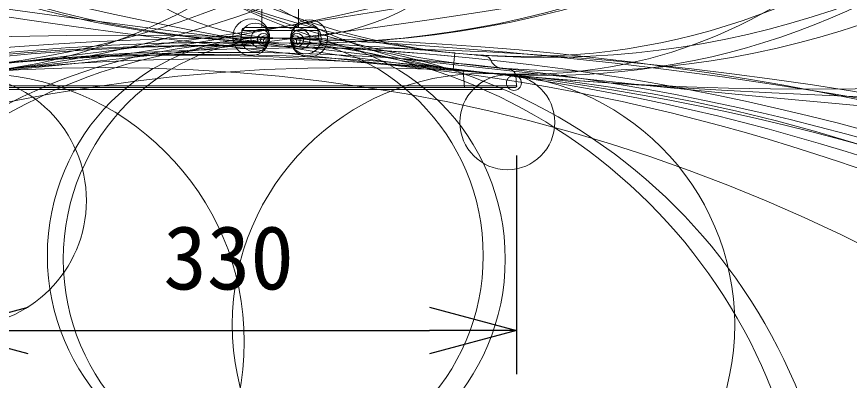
# Model space of a CAD drawing. Units: millimetres, scale not verified. Extents: x -424 to 628, y -239 to 1054.
# Drawn here: x 30.38 to 54.25, y -3.19 to 7.24 of the extents above; entities that cross this region are included whole.
import ezdxf
from ezdxf.enums import TextEntityAlignment as Align

# ---------------------------------------------------------------- set-up
doc = ezdxf.new("R2010")
doc.units = ezdxf.units.MM
doc.header["$LTSCALE"] = 0.125
doc.layers.add('0-0_0', color=7, linetype='Continuous')
doc.layers.add('0-4_SUNPO', color=7, linetype='Continuous')
doc.layers.add('0-3_GAIKEI', color=1, linetype='Continuous', lineweight=18)
doc.styles.add('ＭＳ ゴシック', font='')
doc.styles.get('ＭＳ ゴシック').set_extended_font_data('MS Gothic')

# ---------------------------------------------------------------- blocks, each defined once
blk = doc.blocks.new('_Open30')
at = {"layer": '0-0_0'}
blk.add_line((0, 0), (-1, 0), dxfattribs=at)
blk.add_lwpolyline([(-1, 0.26795), (0, 0), (-1, -0.26795)], dxfattribs=at)
blk = doc.blocks.new('D6')
at = {"layer": '0-4_SUNPO'}
for p, q in [((92.6971, 190.7572), (92.6971, 184.4916)), ((109.1971, 190.7572), (109.1971, 184.4916)), ((95.1971, 185.7416), (106.6971, 185.7416))]:
    blk.add_line(p, q, dxfattribs=at)
at = {"layer": '0-4_SUNPO', "xscale": 2.5, "yscale": 2.5, "rotation": 180}
blk.add_blockref('_Open30', (92.6971, 185.7416), dxfattribs=at)
at = {"layer": '0-4_SUNPO', "xscale": 2.5, "yscale": 2.5}
blk.add_blockref('_Open30', (109.1971, 185.7416), dxfattribs=at)
at = {"layer": '0-4_SUNPO', "style": 'ＭＳ ゴシック'}
blk.add_text('330', height=1.833, dxfattribs=at).set_placement((99.0721, 186.3666), align=Align.BOTTOM_LEFT)

msp = doc.modelspace()

# ---------------------------------------------------------------- linework, layer by layer
at = {"layer": '0-3_GAIKEI', "color": 7}
for p, q in [((38.4565, 6.9312), (38.4565, 8.2612)), ((37.4065, 7.6621), (37.4065, 6.9312)), ((38.9184, 6.9312), (36.9304, 6.9312)), ((36.8135, 6.6428), (36.8307, 6.8399)), ((39.04, 6.5896), (39.0181, 6.8399)), ((44.2675, 5.7588), (44.2673, 5.7588)), ((44.286, 5.7567), (44.3044, 5.7545)), ((44.7077, 5.2605), (44.6824, 5.5497)), ((44.6579, 5.2062), (28.2515, 5.2062)), ((28.6317, 5.1562), (44.2924, 5.1562)), ((44.2924, 5.1562), (44.2924, 5.2062))]:
    msp.add_line(p, q, dxfattribs=at)
at = {"layer": '0-3_GAIKEI'}
for p, q in [((36.8307, 6.8399), (39.0181, 6.8399)), ((37.6514, 6.4972), (37.6548, 6.4977)), ((38.3257, 6.483), (38.3241, 6.4832)), ((38.3249, 6.483), (38.3257, 6.483)), ((42.9344, 6.2002), (42.8898, 5.7291)), ((42.9349, 6.1986), (42.935, 6.2002)), ((43.3001, 6.1646), (43.3013, 6.1645)), ((43.4141, 6.1531), (43.4127, 6.1532)), ((43.9644, 5.9938), (43.9654, 5.9937)), ((43.6711, 5.8248), (43.6727, 5.8246)), ((43.6711, 5.8248), (43.6726, 5.8246)), ((43.6727, 5.8246), (43.6742, 5.8243)), ((43.2156, 5.2062), (43.1725, 5.6987)), ((44.7065, 5.2605), (28.2065, 5.2605)), ((43.2115, 5.2062), (43.2115, 5.2071))]:
    msp.add_line(p, q, dxfattribs=at)
for centre, radius in [((102.1861, 528.2642), 525.7065), ((63.6381, 230.4227), 225.6601), ((9.3388, 229.7071), 224.9417), ((5.8045, 216.5502), 212.0252), ((53.202, 99.0414), 93.8799), ((19.7511, 98.4383), 93.2761), ((26.0728, 38.5799), 33.0849), ((26.3749, 32.7745), 27.1019), ((46.3859, 31.3071), 25.6265), ((45.5959, 26.3957), 20.8371), ((27.8301, 21.2391), 15.6553), ((44.9487, 19.7452), 14.1553), ((38.1016, 13.9964), 7.3738), ((37.1001, 6.6541), 0.5289), ((37.2144, 6.6417), 0.4139), ((38.7573, 6.6192), 0.5329), ((38.6657, 6.6145), 0.4413), ((33.4047, -116.3316), 123.0389), ((37.3597, 6.6131), 0.2658), ((37.4503, 6.5869), 0.1716), ((37.4946, 6.5702), 0.1242), ((38.5069, 6.592), 0.2808), ((38.4158, 6.5711), 0.1873), ((38.3656, 6.5556), 0.1348), ((36.9991, -80.1671), 86.7962), ((37.5043, 0.3875), 6.2479), ((38.0469, 0.2873), 6.335), ((37.5337, 6.5524), 0.0813), ((37.5635, 6.5341), 0.0463), ((37.578, 6.5219), 0.0273), ((37.5853, 6.5122), 0.0152), ((38.3181, 6.537), 0.0839), ((38.2866, 6.5198), 0.0479), ((38.2706, 6.5077), 0.0279), ((38.2619, 6.4969), 0.014), ((39.0886, -86.2269), 92.5766), ((36.1765, -64.6183), 71.0403), ((36.4571, -61.4365), 67.6525), ((36.4571, -60.9736), 67.0122), ((35.7043, -55.8687), 62.0303), ((32.9284, -42.8615), 48.6458), ((39.98, -42.9264), 48.7109), ((29.2037, -2.084), 7.6985), ((28.7549, 1.9697), 3.6201), ((43.7591, -1.5888), 7.201), ((44.4415, 4.2121), 1.36), ((44.631, 5.3424), 0.214), ((44.7059, 5.2507), 0.01)]:
    msp.add_circle(centre, radius, dxfattribs=at)
at = {"layer": '0-3_GAIKEI', "color": 7}
for centre, radius in [((38.576, 36.1169), 29.6336), ((38.6022, 34.3453), 27.8629), ((45.4921, 31.9133), 25.8418), ((44.9193, 25.581), 19.4837), ((37.3794, -9.2405), 15.7401), ((37.9259, -9.5354), 16.0234), ((35.2836, -52.0978), 58.236), ((44.679, 5.5455), 0.00547), ((44.6791, 5.5458), 0.00515)]:
    msp.add_circle(centre, radius, dxfattribs=at)
for centre, radius, start, end in [((36.9304, 6.8312), 0.1, 90.00181, 175.00016), ((38.9184, 6.8312), 0.1, 4.99984, 89.99821), ((36.5283, -63.7365), 70.2427, 89.0839, 95.34984), ((36.6641, 6.6559), 0.15, 269.84238, 354.99985), ((36.5714, -59.8209), 66.3271, 84.49437, 88.48432), ((39.1894, 6.6026), 0.15, 185.00021, 267.74023), ((36.4624, -62.1063), 68.6125, 83.85793, 84.28209), ((43.7822, 5.9135), 0.2, 23.64058, 86.22465), ((44.3318, 6.1541), 0.4, 203.64058, 263.42371), ((36.7269, -59.8647), 66.0553, 83.31025, 83.41283), ((43.6144, -1.3704), 7.157, 82.9296, 83.52128), ((44.433, 5.2328), 0.5032, 80.36749, 82.89222), ((44.4896, 5.5599), 0.1712, 75.76193, 80.70849), ((44.4807, 5.5328), 0.1997, 5.20306, 75.20979), ((44.6579, 5.2562), 0.05, 269.99961, 5.00001)]:
    msp.add_arc(centre, radius, start, end, dxfattribs=at)
at = {"layer": '0-3_GAIKEI'}
for centre, radius, start, end in [((36.5193, -58.7866), 65.4301, 89.02856, 89.74239), ((36.6483, -46.8272), 53.4703, 87.43639, 88.31097), ((36.4571, -62.2215), 68.6276, 84.59155, 95.40845), ((41.5998, -7.6069), 13.3983, 83.25625, 84.47937), ((41.1453, -12.4695), 18.4616, 83.62252, 84.52329), ((36.4624, -62.1063), 68.3125, 83.4237, 83.94123)]:
    msp.add_arc(centre, radius, start, end, dxfattribs=at)

# ---------------------------------------------------------------- block references
at = {"layer": '0-4_SUNPO'}
msp.add_blockref('D6', (-64.4907, -187.4967), dxfattribs=at)

doc.saveas('drawing.dxf')
